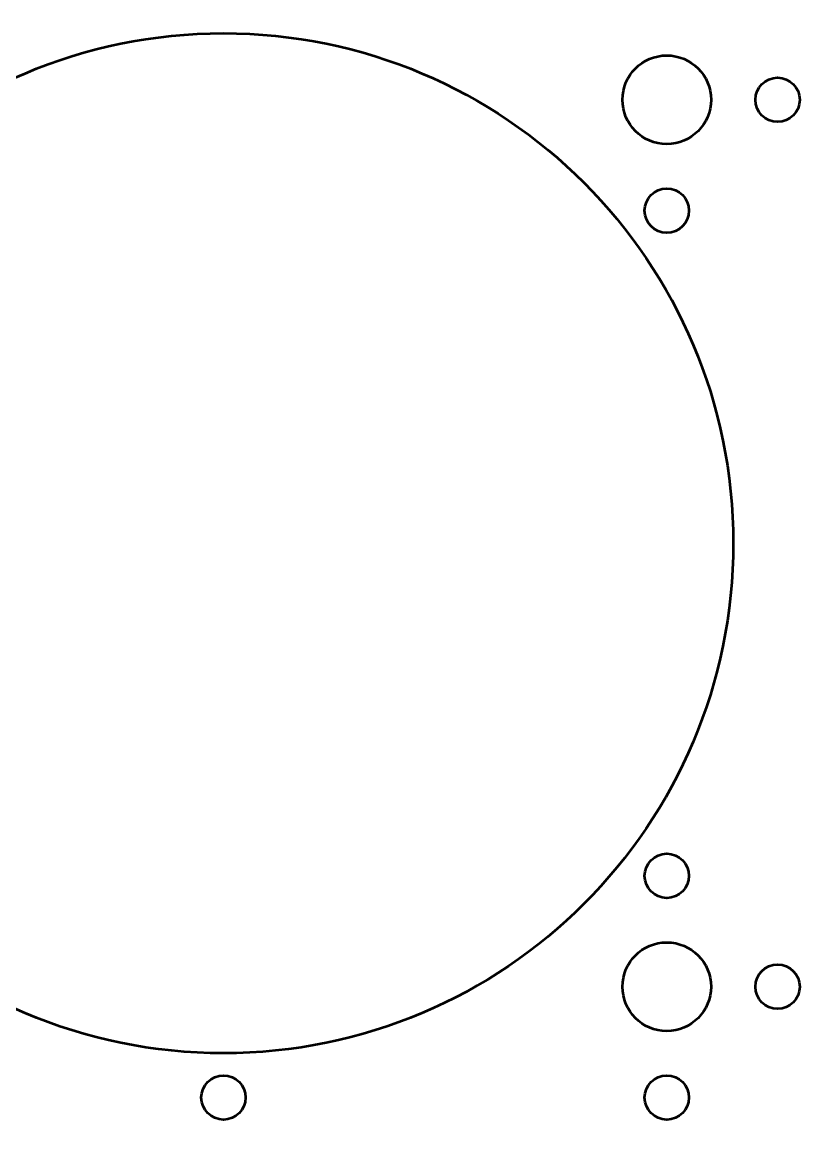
# Model space of a CAD drawing. Header units: centimetres. Extents: x -42.5 to 44.4, y -43.5 to 43.2.
# Drawn here: x -36.61 to -31.27, y -36.22 to -28.73 of the extents above; entities that cross this region are included whole.
import ezdxf

# ---------------------------------------------------------------- set-up
doc = ezdxf.new("R2010")
doc.units = ezdxf.units.CM
doc.header["$MEASUREMENT"] = 0
doc.layers.add('Layer 1', color=7, linetype='Continuous')

msp = doc.modelspace()

# ---------------------------------------------------------------- linework, layer by layer
at = {"layer": 'Layer 1', "lineweight": 53}
msp.add_ellipse((-35.25, -32.25), major_axis=(0, 3.45), ratio=1, dxfattribs=at)
for points, knots in [([(-41.95, -42.95), (-41.95, -42.95), (-41.95, -14.05), (-41.95, -14.05), (-41.95, -14.05), (-41.95, -13.77386), (-41.72614, -13.55), (-41.45, -13.55), (-41.45, -13.55), (-41.45, -13.55), (-21.55, -13.55), (-21.55, -13.55), (-21.55, -13.55), (-21.27386, -13.55), (-21.05, -13.77386), (-21.05, -14.05), (-21.05, -14.05), (-21.05, -14.05), (-21.05, -42.95), (-21.05, -42.95), (-21.05, -42.95), (-21.05, -43.22614), (-21.27386, -43.45), (-21.55, -43.45), (-21.55, -43.45), (-21.55, -43.45), (-41.45, -43.45), (-41.45, -43.45), (-41.45, -43.45), (-41.72614, -43.45), (-41.95, -43.22614), (-41.95, -42.95)], [0, 0, 0, 0, 0.1111111, 0.1111111, 0.1111111, 0.1111111, 0.2222222, 0.2222222, 0.2222222, 0.2222222, 0.3333333, 0.3333333, 0.3333333, 0.3333333, 0.4444444, 0.4444444, 0.4444444, 0.4444444, 0.5555556, 0.5555556, 0.5555556, 0.5555556, 0.6666667, 0.6666667, 0.6666667, 0.6666667, 0.7777778, 0.7777778, 0.7777778, 0.7777778, 1, 1, 1, 1]), ([(-31.95, -29.25), (-31.95, -29.08431), (-32.08431, -28.95), (-32.25, -28.95), (-32.25, -28.95), (-32.41569, -28.95), (-32.55, -29.08431), (-32.55, -29.25), (-32.55, -29.25), (-32.55, -29.41569), (-32.41569, -29.55), (-32.25, -29.55), (-32.25, -29.55), (-32.08431, -29.55), (-31.95, -29.41569), (-31.95, -29.25)], [0, 0, 0, 0, 0.2, 0.2, 0.2, 0.2, 0.4, 0.4, 0.4, 0.4, 0.6, 0.6, 0.6, 0.6, 1, 1, 1, 1]), ([(-31.35, -29.25), (-31.35, -29.16716), (-31.41716, -29.1), (-31.5, -29.1), (-31.5, -29.1), (-31.58284, -29.1), (-31.65, -29.16716), (-31.65, -29.25), (-31.65, -29.25), (-31.65, -29.33284), (-31.58284, -29.4), (-31.5, -29.4), (-31.5, -29.4), (-31.41716, -29.4), (-31.35, -29.33284), (-31.35, -29.25)], [0, 0, 0, 0, 0.2, 0.2, 0.2, 0.2, 0.4, 0.4, 0.4, 0.4, 0.6, 0.6, 0.6, 0.6, 1, 1, 1, 1]), ([(-32.1, -30), (-32.1, -29.91716), (-32.16716, -29.85), (-32.25, -29.85), (-32.25, -29.85), (-32.33284, -29.85), (-32.4, -29.91716), (-32.4, -30), (-32.4, -30), (-32.4, -30.08284), (-32.33284, -30.15), (-32.25, -30.15), (-32.25, -30.15), (-32.16716, -30.15), (-32.1, -30.08284), (-32.1, -30)], [0, 0, 0, 0, 0.2, 0.2, 0.2, 0.2, 0.4, 0.4, 0.4, 0.4, 0.6, 0.6, 0.6, 0.6, 1, 1, 1, 1]), ([(-32.1, -34.5), (-32.1, -34.41716), (-32.16716, -34.35), (-32.25, -34.35), (-32.25, -34.35), (-32.33284, -34.35), (-32.4, -34.41716), (-32.4, -34.5), (-32.4, -34.5), (-32.4, -34.58284), (-32.33284, -34.65), (-32.25, -34.65), (-32.25, -34.65), (-32.16716, -34.65), (-32.1, -34.58284), (-32.1, -34.5)], [0, 0, 0, 0, 0.2, 0.2, 0.2, 0.2, 0.4, 0.4, 0.4, 0.4, 0.6, 0.6, 0.6, 0.6, 1, 1, 1, 1]), ([(-31.95, -35.25), (-31.95, -35.08431), (-32.08431, -34.95), (-32.25, -34.95), (-32.25, -34.95), (-32.41569, -34.95), (-32.55, -35.08431), (-32.55, -35.25), (-32.55, -35.25), (-32.55, -35.41569), (-32.41569, -35.55), (-32.25, -35.55), (-32.25, -35.55), (-32.08431, -35.55), (-31.95, -35.41569), (-31.95, -35.25)], [0, 0, 0, 0, 0.2, 0.2, 0.2, 0.2, 0.4, 0.4, 0.4, 0.4, 0.6, 0.6, 0.6, 0.6, 1, 1, 1, 1]), ([(-31.35, -35.25), (-31.35, -35.16716), (-31.41716, -35.1), (-31.5, -35.1), (-31.5, -35.1), (-31.58284, -35.1), (-31.65, -35.16716), (-31.65, -35.25), (-31.65, -35.25), (-31.65, -35.33284), (-31.58284, -35.4), (-31.5, -35.4), (-31.5, -35.4), (-31.41716, -35.4), (-31.35, -35.33284), (-31.35, -35.25)], [0, 0, 0, 0, 0.2, 0.2, 0.2, 0.2, 0.4, 0.4, 0.4, 0.4, 0.6, 0.6, 0.6, 0.6, 1, 1, 1, 1]), ([(-35.1, -36), (-35.1, -35.91716), (-35.16716, -35.85), (-35.25, -35.85), (-35.25, -35.85), (-35.33284, -35.85), (-35.4, -35.91716), (-35.4, -36), (-35.4, -36), (-35.4, -36.08284), (-35.33284, -36.15), (-35.25, -36.15), (-35.25, -36.15), (-35.16716, -36.15), (-35.1, -36.08284), (-35.1, -36)], [0, 0, 0, 0, 0.2, 0.2, 0.2, 0.2, 0.4, 0.4, 0.4, 0.4, 0.6, 0.6, 0.6, 0.6, 1, 1, 1, 1]), ([(-32.1, -36), (-32.1, -35.91716), (-32.16716, -35.85), (-32.25, -35.85), (-32.25, -35.85), (-32.33284, -35.85), (-32.4, -35.91716), (-32.4, -36), (-32.4, -36), (-32.4, -36.08284), (-32.33284, -36.15), (-32.25, -36.15), (-32.25, -36.15), (-32.16716, -36.15), (-32.1, -36.08284), (-32.1, -36)], [0, 0, 0, 0, 0.2, 0.2, 0.2, 0.2, 0.4, 0.4, 0.4, 0.4, 0.6, 0.6, 0.6, 0.6, 1, 1, 1, 1])]:
    msp.add_open_spline(points, degree=3, knots=knots, dxfattribs=at)

doc.saveas('drawing.dxf')
